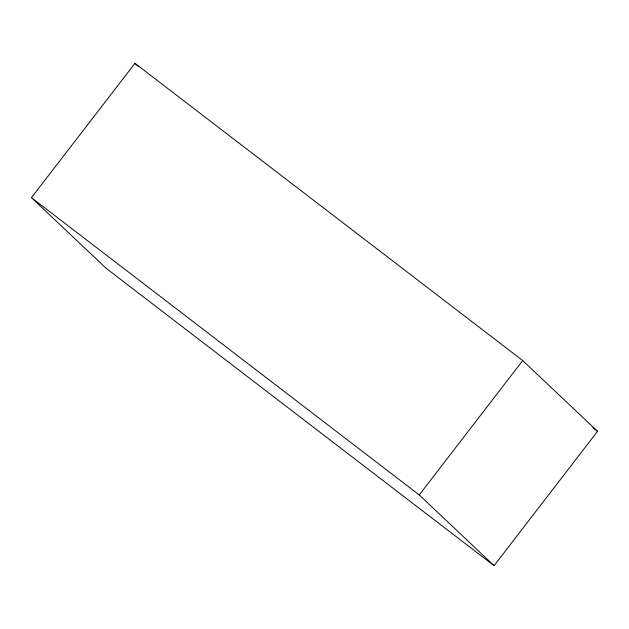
<?xml version="1.0" encoding="UTF-8"?>
<svg xmlns="http://www.w3.org/2000/svg" width="629" height="629" viewBox="0 0 629 629"><rect width="100%" height="100%" fill="white"/><g stroke="black" fill="none" stroke-linecap="round" stroke-linejoin="round"><path stroke-width="0.94" d="M31.45 197.687L134.928 63.325L522.707 360.582L597.55 431.313L494.072 565.675L106.293 268.418L31.45 197.687L419.229 494.944L494.072 565.675M419.229 494.944L522.707 360.582M592.88 427.728L597.55 431.313M134.928 63.325L138.49 66.698"/></g></svg>
